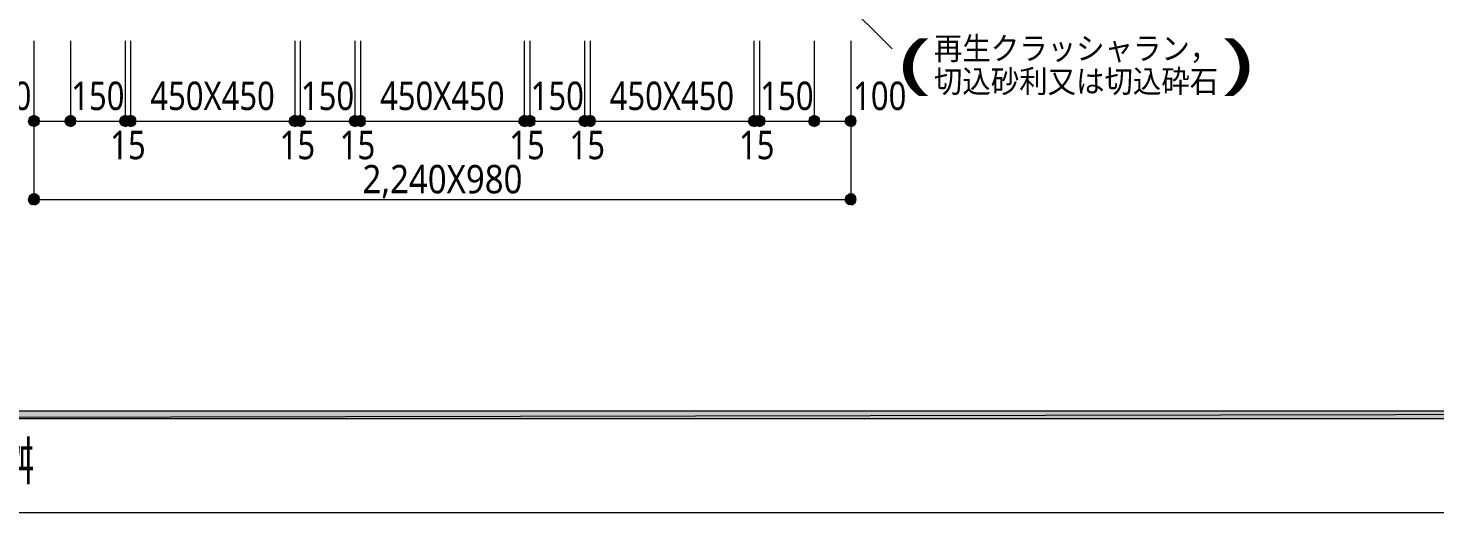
# Model space of a CAD drawing. Header units: millimetres. Extents: x 0 to 420, y 0 to 297.
# Drawn here: x 77.2 to 205.8, y 157 to 201.3 of the extents above; entities that cross this region are included whole.
import ezdxf
from ezdxf.enums import TextEntityAlignment as Align

# ---------------------------------------------------------------- set-up
doc = ezdxf.new("R2010")
doc.units = ezdxf.units.MM
doc.styles.add('kst32b', font='NotoSansJP-Variable.ttf')

msp = doc.modelspace()

# ---------------------------------------------------------------- hatches: boundary and pattern name
h = msp.add_hatch(color=7)
h.paths.add_polyline_path([(77.24, 193.04), (77.22, 192.83), (77.7, 192.83), (77.24, 193.04)])
h.paths.add_polyline_path([(77.22, 192.83), (77.7, 192.83), (77.24, 192.64), (77.22, 192.83)])
h.paths.add_polyline_path([(77.7, 192.83), (77.24, 192.64), (77.34, 192.49), (77.7, 192.83)])
h = msp.add_hatch(color=7)
h.paths.add_polyline_path([(77.7, 193.34), (77.51, 193.29), (77.7, 192.83), (77.7, 193.34)])
h.paths.add_polyline_path([(77.51, 193.29), (77.7, 192.83), (77.34, 193.19), (77.51, 193.29)])
h.paths.add_polyline_path([(77.7, 192.83), (77.34, 193.19), (77.24, 193.04), (77.7, 192.83)])
for points in [[(77.89, 193.29), (77.7, 193.34), (77.7, 192.83), (77.89, 193.29)], [(81.24, 193.29), (81.05, 193.34), (81.05, 192.83), (81.24, 193.29)], [(86.23, 193.29), (86.04, 193.34), (86.04, 192.83), (86.23, 193.29)], [(86.74, 193.29), (86.53, 193.34), (86.53, 192.83), (86.74, 193.29)], [(101.73, 193.29), (101.54, 193.34), (101.54, 192.83), (101.73, 193.29)], [(102.24, 193.29), (102.04, 193.34), (102.04, 192.83), (102.24, 193.29)], [(107.23, 193.29), (107.04, 193.34), (107.04, 192.83), (107.23, 193.29)], [(107.74, 193.29), (107.55, 193.34), (107.55, 192.83), (107.74, 193.29)], [(122.72, 193.29), (122.53, 193.34), (122.53, 192.83), (122.72, 193.29)], [(123.23, 193.29), (123.04, 193.34), (123.04, 192.83), (123.23, 193.29)], [(128.23, 193.29), (128.04, 193.34), (128.04, 192.83), (128.23, 193.29)], [(128.74, 193.29), (128.55, 193.34), (128.55, 192.83), (128.74, 193.29)], [(143.72, 193.29), (143.53, 193.34), (143.53, 192.83), (143.72, 193.29)], [(144.23, 193.29), (144.04, 193.34), (144.04, 192.83), (144.23, 193.29)], [(149.22, 193.29), (149.03, 193.34), (149.03, 192.83), (149.22, 193.29)], [(152.57, 193.29), (152.38, 193.34), (152.38, 192.83), (152.57, 193.29)], [(77.89, 186.14), (77.7, 186.18), (77.7, 185.67), (77.89, 186.14)], [(152.57, 186.14), (152.38, 186.18), (152.38, 185.67), (152.57, 186.14)]]:
    msp.add_hatch(color=7).paths.add_polyline_path(points)
h = msp.add_hatch(color=7)
h.paths.add_polyline_path([(78.21, 192.83), (78.17, 193.04), (77.7, 192.83), (78.21, 192.83)])
h.paths.add_polyline_path([(78.17, 193.04), (77.7, 192.83), (78.06, 193.19), (78.17, 193.04)])
h.paths.add_polyline_path([(77.7, 192.83), (78.06, 193.19), (77.89, 193.29), (77.7, 192.83)])
h = msp.add_hatch(color=7)
h.paths.add_polyline_path([(80.58, 193.04), (80.54, 192.83), (81.05, 192.83), (80.58, 193.04)])
h.paths.add_polyline_path([(80.54, 192.83), (81.05, 192.83), (80.58, 192.64), (80.54, 192.83)])
h.paths.add_polyline_path([(81.05, 192.83), (80.58, 192.64), (80.69, 192.49), (81.05, 192.83)])
h = msp.add_hatch(color=7)
h.paths.add_polyline_path([(81.05, 193.34), (80.86, 193.29), (81.05, 192.83), (81.05, 193.34)])
h.paths.add_polyline_path([(80.86, 193.29), (81.05, 192.83), (80.69, 193.19), (80.86, 193.29)])
h.paths.add_polyline_path([(81.05, 192.83), (80.69, 193.19), (80.58, 193.04), (81.05, 192.83)])
h = msp.add_hatch(color=7)
h.paths.add_polyline_path([(81.53, 192.83), (81.49, 193.04), (81.05, 192.83), (81.53, 192.83)])
h.paths.add_polyline_path([(81.49, 193.04), (81.05, 192.83), (81.39, 193.19), (81.49, 193.04)])
h.paths.add_polyline_path([(81.05, 192.83), (81.39, 193.19), (81.24, 193.29), (81.05, 192.83)])
h = msp.add_hatch(color=7)
h.paths.add_polyline_path([(85.58, 193.04), (85.53, 192.83), (86.04, 192.83), (85.58, 193.04)])
h.paths.add_polyline_path([(85.53, 192.83), (86.04, 192.83), (85.58, 192.64), (85.53, 192.83)])
h.paths.add_polyline_path([(86.04, 192.83), (85.58, 192.64), (85.68, 192.49), (86.04, 192.83)])
h = msp.add_hatch(color=7)
h.paths.add_polyline_path([(86.04, 193.34), (85.85, 193.29), (86.04, 192.83), (86.04, 193.34)])
h.paths.add_polyline_path([(85.85, 193.29), (86.04, 192.83), (85.68, 193.19), (85.85, 193.29)])
h.paths.add_polyline_path([(86.04, 192.83), (85.68, 193.19), (85.58, 193.04), (86.04, 192.83)])
h = msp.add_hatch(color=7)
h.paths.add_polyline_path([(86.53, 192.83), (86.51, 193.04), (86.04, 192.83), (86.53, 192.83)])
h.paths.add_polyline_path([(86.51, 193.04), (86.04, 192.83), (86.4, 193.19), (86.51, 193.04)])
h.paths.add_polyline_path([(86.04, 192.83), (86.4, 193.19), (86.23, 193.29), (86.04, 192.83)])
h = msp.add_hatch(color=7)
h.paths.add_polyline_path([(86.08, 193.04), (86.04, 192.83), (86.53, 192.83), (86.08, 193.04)])
h.paths.add_polyline_path([(86.04, 192.83), (86.53, 192.83), (86.08, 192.64), (86.04, 192.83)])
h.paths.add_polyline_path([(86.53, 192.83), (86.08, 192.64), (86.19, 192.49), (86.53, 192.83)])
h = msp.add_hatch(color=7)
h.paths.add_polyline_path([(86.53, 193.34), (86.34, 193.29), (86.53, 192.83), (86.53, 193.34)])
h.paths.add_polyline_path([(86.34, 193.29), (86.53, 192.83), (86.19, 193.19), (86.34, 193.29)])
h.paths.add_polyline_path([(86.53, 192.83), (86.19, 193.19), (86.08, 193.04), (86.53, 192.83)])
h = msp.add_hatch(color=7)
h.paths.add_polyline_path([(87.04, 192.83), (87, 193.04), (86.53, 192.83), (87.04, 192.83)])
h.paths.add_polyline_path([(87, 193.04), (86.53, 192.83), (86.89, 193.19), (87, 193.04)])
h.paths.add_polyline_path([(86.53, 192.83), (86.89, 193.19), (86.74, 193.29), (86.53, 192.83)])
h = msp.add_hatch(color=7)
h.paths.add_polyline_path([(101.07, 193.04), (101.03, 192.83), (101.54, 192.83), (101.07, 193.04)])
h.paths.add_polyline_path([(101.03, 192.83), (101.54, 192.83), (101.07, 192.64), (101.03, 192.83)])
h.paths.add_polyline_path([(101.54, 192.83), (101.07, 192.64), (101.18, 192.49), (101.54, 192.83)])
h = msp.add_hatch(color=7)
h.paths.add_polyline_path([(101.54, 193.34), (101.35, 193.29), (101.54, 192.83), (101.54, 193.34)])
h.paths.add_polyline_path([(101.35, 193.29), (101.54, 192.83), (101.18, 193.19), (101.35, 193.29)])
h.paths.add_polyline_path([(101.54, 192.83), (101.18, 193.19), (101.07, 193.04), (101.54, 192.83)])
h = msp.add_hatch(color=7)
h.paths.add_polyline_path([(102.04, 192.83), (102, 193.04), (101.54, 192.83), (102.04, 192.83)])
h.paths.add_polyline_path([(102, 193.04), (101.54, 192.83), (101.9, 193.19), (102, 193.04)])
h.paths.add_polyline_path([(101.54, 192.83), (101.9, 193.19), (101.73, 193.29), (101.54, 192.83)])
h = msp.add_hatch(color=7)
h.paths.add_polyline_path([(101.58, 193.04), (101.54, 192.83), (102.04, 192.83), (101.58, 193.04)])
h.paths.add_polyline_path([(101.54, 192.83), (102.04, 192.83), (101.58, 192.64), (101.54, 192.83)])
h.paths.add_polyline_path([(102.04, 192.83), (101.58, 192.64), (101.68, 192.49), (102.04, 192.83)])
h = msp.add_hatch(color=7)
h.paths.add_polyline_path([(102.04, 193.34), (101.85, 193.29), (102.04, 192.83), (102.04, 193.34)])
h.paths.add_polyline_path([(101.85, 193.29), (102.04, 192.83), (101.68, 193.19), (101.85, 193.29)])
h.paths.add_polyline_path([(102.04, 192.83), (101.68, 193.19), (101.58, 193.04), (102.04, 192.83)])
h = msp.add_hatch(color=7)
h.paths.add_polyline_path([(102.53, 192.83), (102.51, 193.04), (102.04, 192.83), (102.53, 192.83)])
h.paths.add_polyline_path([(102.51, 193.04), (102.04, 192.83), (102.38, 193.19), (102.51, 193.04)])
h.paths.add_polyline_path([(102.04, 192.83), (102.38, 193.19), (102.24, 193.29), (102.04, 192.83)])
h = msp.add_hatch(color=7)
h.paths.add_polyline_path([(106.57, 193.04), (106.53, 192.83), (107.04, 192.83), (106.57, 193.04)])
h.paths.add_polyline_path([(106.53, 192.83), (107.04, 192.83), (106.57, 192.64), (106.53, 192.83)])
h.paths.add_polyline_path([(107.04, 192.83), (106.57, 192.64), (106.68, 192.49), (107.04, 192.83)])
h = msp.add_hatch(color=7)
h.paths.add_polyline_path([(107.04, 193.34), (106.85, 193.29), (107.04, 192.83), (107.04, 193.34)])
h.paths.add_polyline_path([(106.85, 193.29), (107.04, 192.83), (106.68, 193.19), (106.85, 193.29)])
h.paths.add_polyline_path([(107.04, 192.83), (106.68, 193.19), (106.57, 193.04), (107.04, 192.83)])
h = msp.add_hatch(color=7)
h.paths.add_polyline_path([(107.55, 192.83), (107.51, 193.04), (107.04, 192.83), (107.55, 192.83)])
h.paths.add_polyline_path([(107.51, 193.04), (107.04, 192.83), (107.4, 193.19), (107.51, 193.04)])
h.paths.add_polyline_path([(107.04, 192.83), (107.4, 193.19), (107.23, 193.29), (107.04, 192.83)])
h = msp.add_hatch(color=7)
h.paths.add_polyline_path([(107.08, 193.04), (107.04, 192.83), (107.55, 192.83), (107.08, 193.04)])
h.paths.add_polyline_path([(107.04, 192.83), (107.55, 192.83), (107.08, 192.64), (107.04, 192.83)])
h.paths.add_polyline_path([(107.55, 192.83), (107.08, 192.64), (107.19, 192.49), (107.55, 192.83)])
h = msp.add_hatch(color=7)
h.paths.add_polyline_path([(107.55, 193.34), (107.36, 193.29), (107.55, 192.83), (107.55, 193.34)])
h.paths.add_polyline_path([(107.36, 193.29), (107.55, 192.83), (107.19, 193.19), (107.36, 193.29)])
h.paths.add_polyline_path([(107.55, 192.83), (107.19, 193.19), (107.08, 193.04), (107.55, 192.83)])
h = msp.add_hatch(color=7)
h.paths.add_polyline_path([(108.03, 192.83), (107.99, 193.04), (107.55, 192.83), (108.03, 192.83)])
h.paths.add_polyline_path([(107.99, 193.04), (107.55, 192.83), (107.89, 193.19), (107.99, 193.04)])
h.paths.add_polyline_path([(107.55, 192.83), (107.89, 193.19), (107.74, 193.29), (107.55, 192.83)])
h = msp.add_hatch(color=7)
h.paths.add_polyline_path([(122.07, 193.04), (122.05, 192.83), (122.53, 192.83), (122.07, 193.04)])
h.paths.add_polyline_path([(122.05, 192.83), (122.53, 192.83), (122.07, 192.64), (122.05, 192.83)])
h.paths.add_polyline_path([(122.53, 192.83), (122.07, 192.64), (122.2, 192.49), (122.53, 192.83)])
h = msp.add_hatch(color=7)
h.paths.add_polyline_path([(122.53, 193.34), (122.34, 193.29), (122.53, 192.83), (122.53, 193.34)])
h.paths.add_polyline_path([(122.34, 193.29), (122.53, 192.83), (122.2, 193.19), (122.34, 193.29)])
h.paths.add_polyline_path([(122.53, 192.83), (122.2, 193.19), (122.07, 193.04), (122.53, 192.83)])
h = msp.add_hatch(color=7)
h.paths.add_polyline_path([(123.04, 192.83), (123, 193.04), (122.53, 192.83), (123.04, 192.83)])
h.paths.add_polyline_path([(123, 193.04), (122.53, 192.83), (122.89, 193.19), (123, 193.04)])
h.paths.add_polyline_path([(122.53, 192.83), (122.89, 193.19), (122.72, 193.29), (122.53, 192.83)])
h = msp.add_hatch(color=7)
h.paths.add_polyline_path([(122.58, 193.04), (122.53, 192.83), (123.04, 192.83), (122.58, 193.04)])
h.paths.add_polyline_path([(122.53, 192.83), (123.04, 192.83), (122.58, 192.64), (122.53, 192.83)])
h.paths.add_polyline_path([(123.04, 192.83), (122.58, 192.64), (122.68, 192.49), (123.04, 192.83)])
h = msp.add_hatch(color=7)
h.paths.add_polyline_path([(123.04, 193.34), (122.85, 193.29), (123.04, 192.83), (123.04, 193.34)])
h.paths.add_polyline_path([(122.85, 193.29), (123.04, 192.83), (122.68, 193.19), (122.85, 193.29)])
h.paths.add_polyline_path([(123.04, 192.83), (122.68, 193.19), (122.58, 193.04), (123.04, 192.83)])
h = msp.add_hatch(color=7)
h.paths.add_polyline_path([(123.53, 192.83), (123.51, 193.04), (123.04, 192.83), (123.53, 192.83)])
h.paths.add_polyline_path([(123.51, 193.04), (123.04, 192.83), (123.4, 193.19), (123.51, 193.04)])
h.paths.add_polyline_path([(123.04, 192.83), (123.4, 193.19), (123.23, 193.29), (123.04, 192.83)])
h = msp.add_hatch(color=7)
h.paths.add_polyline_path([(127.57, 193.04), (127.53, 192.83), (128.04, 192.83), (127.57, 193.04)])
h.paths.add_polyline_path([(127.53, 192.83), (128.04, 192.83), (127.57, 192.64), (127.53, 192.83)])
h.paths.add_polyline_path([(128.04, 192.83), (127.57, 192.64), (127.68, 192.49), (128.04, 192.83)])
h = msp.add_hatch(color=7)
h.paths.add_polyline_path([(128.04, 193.34), (127.85, 193.29), (128.04, 192.83), (128.04, 193.34)])
h.paths.add_polyline_path([(127.85, 193.29), (128.04, 192.83), (127.68, 193.19), (127.85, 193.29)])
h.paths.add_polyline_path([(128.04, 192.83), (127.68, 193.19), (127.57, 193.04), (128.04, 192.83)])
h = msp.add_hatch(color=7)
h.paths.add_polyline_path([(128.55, 192.83), (128.5, 193.04), (128.04, 192.83), (128.55, 192.83)])
h.paths.add_polyline_path([(128.5, 193.04), (128.04, 192.83), (128.4, 193.19), (128.5, 193.04)])
h.paths.add_polyline_path([(128.04, 192.83), (128.4, 193.19), (128.23, 193.29), (128.04, 192.83)])
h = msp.add_hatch(color=7)
h.paths.add_polyline_path([(128.08, 193.04), (128.04, 192.83), (128.55, 192.83), (128.08, 193.04)])
h.paths.add_polyline_path([(128.04, 192.83), (128.55, 192.83), (128.08, 192.64), (128.04, 192.83)])
h.paths.add_polyline_path([(128.55, 192.83), (128.08, 192.64), (128.19, 192.49), (128.55, 192.83)])
h = msp.add_hatch(color=7)
h.paths.add_polyline_path([(128.55, 193.34), (128.35, 193.29), (128.55, 192.83), (128.55, 193.34)])
h.paths.add_polyline_path([(128.35, 193.29), (128.55, 192.83), (128.19, 193.19), (128.35, 193.29)])
h.paths.add_polyline_path([(128.55, 192.83), (128.19, 193.19), (128.08, 193.04), (128.55, 192.83)])
h = msp.add_hatch(color=7)
h.paths.add_polyline_path([(129.03, 192.83), (128.99, 193.04), (128.55, 192.83), (129.03, 192.83)])
h.paths.add_polyline_path([(128.99, 193.04), (128.55, 192.83), (128.88, 193.19), (128.99, 193.04)])
h.paths.add_polyline_path([(128.55, 192.83), (128.88, 193.19), (128.74, 193.29), (128.55, 192.83)])
h = msp.add_hatch(color=7)
h.paths.add_polyline_path([(143.07, 193.04), (143.04, 192.83), (143.53, 192.83), (143.07, 193.04)])
h.paths.add_polyline_path([(143.04, 192.83), (143.53, 192.83), (143.07, 192.64), (143.04, 192.83)])
h.paths.add_polyline_path([(143.53, 192.83), (143.07, 192.64), (143.19, 192.49), (143.53, 192.83)])
h = msp.add_hatch(color=7)
h.paths.add_polyline_path([(143.53, 193.34), (143.34, 193.29), (143.53, 192.83), (143.53, 193.34)])
h.paths.add_polyline_path([(143.34, 193.29), (143.53, 192.83), (143.19, 193.19), (143.34, 193.29)])
h.paths.add_polyline_path([(143.53, 192.83), (143.19, 193.19), (143.07, 193.04), (143.53, 192.83)])
h = msp.add_hatch(color=7)
h.paths.add_polyline_path([(144.04, 192.83), (144, 193.04), (143.53, 192.83), (144.04, 192.83)])
h.paths.add_polyline_path([(144, 193.04), (143.53, 192.83), (143.89, 193.19), (144, 193.04)])
h.paths.add_polyline_path([(143.53, 192.83), (143.89, 193.19), (143.72, 193.29), (143.53, 192.83)])
h = msp.add_hatch(color=7)
h.paths.add_polyline_path([(143.57, 193.04), (143.53, 192.83), (144.04, 192.83), (143.57, 193.04)])
h.paths.add_polyline_path([(143.53, 192.83), (144.04, 192.83), (143.57, 192.64), (143.53, 192.83)])
h.paths.add_polyline_path([(144.04, 192.83), (143.57, 192.64), (143.68, 192.49), (144.04, 192.83)])
h = msp.add_hatch(color=7)
h.paths.add_polyline_path([(144.04, 193.34), (143.85, 193.29), (144.04, 192.83), (144.04, 193.34)])
h.paths.add_polyline_path([(143.85, 193.29), (144.04, 192.83), (143.68, 193.19), (143.85, 193.29)])
h.paths.add_polyline_path([(144.04, 192.83), (143.68, 193.19), (143.57, 193.04), (144.04, 192.83)])
h = msp.add_hatch(color=7)
h.paths.add_polyline_path([(144.55, 192.83), (144.5, 193.04), (144.04, 192.83), (144.55, 192.83)])
h.paths.add_polyline_path([(144.5, 193.04), (144.04, 192.83), (144.4, 193.19), (144.5, 193.04)])
h.paths.add_polyline_path([(144.04, 192.83), (144.4, 193.19), (144.23, 193.29), (144.04, 192.83)])
h = msp.add_hatch(color=7)
h.paths.add_polyline_path([(148.57, 193.04), (148.55, 192.83), (149.03, 192.83), (148.57, 193.04)])
h.paths.add_polyline_path([(148.55, 192.83), (149.03, 192.83), (148.57, 192.64), (148.55, 192.83)])
h.paths.add_polyline_path([(149.03, 192.83), (148.57, 192.64), (148.67, 192.49), (149.03, 192.83)])
h = msp.add_hatch(color=7)
h.paths.add_polyline_path([(149.03, 193.34), (148.84, 193.29), (149.03, 192.83), (149.03, 193.34)])
h.paths.add_polyline_path([(148.84, 193.29), (149.03, 192.83), (148.67, 193.19), (148.84, 193.29)])
h.paths.add_polyline_path([(149.03, 192.83), (148.67, 193.19), (148.57, 193.04), (149.03, 192.83)])
h = msp.add_hatch(color=7)
h.paths.add_polyline_path([(149.54, 192.83), (149.5, 193.04), (149.03, 192.83), (149.54, 192.83)])
h.paths.add_polyline_path([(149.5, 193.04), (149.03, 192.83), (149.39, 193.19), (149.5, 193.04)])
h.paths.add_polyline_path([(149.03, 192.83), (149.39, 193.19), (149.22, 193.29), (149.03, 192.83)])
h = msp.add_hatch(color=7)
h.paths.add_polyline_path([(151.91, 193.04), (151.87, 192.83), (152.38, 192.83), (151.91, 193.04)])
h.paths.add_polyline_path([(151.87, 192.83), (152.38, 192.83), (151.91, 192.64), (151.87, 192.83)])
h.paths.add_polyline_path([(152.38, 192.83), (151.91, 192.64), (152.02, 192.49), (152.38, 192.83)])
h = msp.add_hatch(color=7)
h.paths.add_polyline_path([(152.38, 193.34), (152.19, 193.29), (152.38, 192.83), (152.38, 193.34)])
h.paths.add_polyline_path([(152.19, 193.29), (152.38, 192.83), (152.02, 193.19), (152.19, 193.29)])
h.paths.add_polyline_path([(152.38, 192.83), (152.02, 193.19), (151.91, 193.04), (152.38, 192.83)])
h = msp.add_hatch(color=7)
h.paths.add_polyline_path([(152.87, 192.83), (152.82, 193.04), (152.38, 192.83), (152.87, 192.83)])
h.paths.add_polyline_path([(152.82, 193.04), (152.38, 192.83), (152.72, 193.19), (152.82, 193.04)])
h.paths.add_polyline_path([(152.38, 192.83), (152.72, 193.19), (152.57, 193.29), (152.38, 192.83)])
h = msp.add_hatch(color=7)
h.paths.add_polyline_path([(77.34, 192.49), (77.51, 192.38), (77.7, 192.83), (77.34, 192.49)])
h.paths.add_polyline_path([(77.51, 192.38), (77.7, 192.83), (77.7, 192.34), (77.51, 192.38)])
h.paths.add_polyline_path([(77.7, 192.83), (77.7, 192.34), (77.89, 192.38), (77.7, 192.83)])
h = msp.add_hatch(color=7)
h.paths.add_polyline_path([(77.89, 192.38), (78.06, 192.49), (77.7, 192.83), (77.89, 192.38)])
h.paths.add_polyline_path([(78.06, 192.49), (77.7, 192.83), (78.17, 192.64), (78.06, 192.49)])
h.paths.add_polyline_path([(77.7, 192.83), (78.17, 192.64), (78.21, 192.83), (77.7, 192.83)])
h = msp.add_hatch(color=7)
h.paths.add_polyline_path([(80.69, 192.49), (80.86, 192.38), (81.05, 192.83), (80.69, 192.49)])
h.paths.add_polyline_path([(80.86, 192.38), (81.05, 192.83), (81.05, 192.34), (80.86, 192.38)])
h.paths.add_polyline_path([(81.05, 192.83), (81.05, 192.34), (81.24, 192.38), (81.05, 192.83)])
h = msp.add_hatch(color=7)
h.paths.add_polyline_path([(81.24, 192.38), (81.39, 192.49), (81.05, 192.83), (81.24, 192.38)])
h.paths.add_polyline_path([(81.39, 192.49), (81.05, 192.83), (81.49, 192.64), (81.39, 192.49)])
h.paths.add_polyline_path([(81.05, 192.83), (81.49, 192.64), (81.53, 192.83), (81.05, 192.83)])
h = msp.add_hatch(color=7)
h.paths.add_polyline_path([(85.68, 192.49), (85.85, 192.38), (86.04, 192.83), (85.68, 192.49)])
h.paths.add_polyline_path([(85.85, 192.38), (86.04, 192.83), (86.04, 192.34), (85.85, 192.38)])
h.paths.add_polyline_path([(86.04, 192.83), (86.04, 192.34), (86.23, 192.38), (86.04, 192.83)])
h = msp.add_hatch(color=7)
h.paths.add_polyline_path([(86.23, 192.38), (86.4, 192.49), (86.04, 192.83), (86.23, 192.38)])
h.paths.add_polyline_path([(86.4, 192.49), (86.04, 192.83), (86.51, 192.64), (86.4, 192.49)])
h.paths.add_polyline_path([(86.04, 192.83), (86.51, 192.64), (86.53, 192.83), (86.04, 192.83)])
h = msp.add_hatch(color=7)
h.paths.add_polyline_path([(86.19, 192.49), (86.34, 192.38), (86.53, 192.83), (86.19, 192.49)])
h.paths.add_polyline_path([(86.34, 192.38), (86.53, 192.83), (86.53, 192.34), (86.34, 192.38)])
h.paths.add_polyline_path([(86.53, 192.83), (86.53, 192.34), (86.74, 192.38), (86.53, 192.83)])
h = msp.add_hatch(color=7)
h.paths.add_polyline_path([(86.74, 192.38), (86.89, 192.49), (86.53, 192.83), (86.74, 192.38)])
h.paths.add_polyline_path([(86.89, 192.49), (86.53, 192.83), (87, 192.64), (86.89, 192.49)])
h.paths.add_polyline_path([(86.53, 192.83), (87, 192.64), (87.04, 192.83), (86.53, 192.83)])
h = msp.add_hatch(color=7)
h.paths.add_polyline_path([(101.18, 192.49), (101.35, 192.38), (101.54, 192.83), (101.18, 192.49)])
h.paths.add_polyline_path([(101.35, 192.38), (101.54, 192.83), (101.54, 192.34), (101.35, 192.38)])
h.paths.add_polyline_path([(101.54, 192.83), (101.54, 192.34), (101.73, 192.38), (101.54, 192.83)])
h = msp.add_hatch(color=7)
h.paths.add_polyline_path([(101.73, 192.38), (101.9, 192.49), (101.54, 192.83), (101.73, 192.38)])
h.paths.add_polyline_path([(101.9, 192.49), (101.54, 192.83), (102, 192.64), (101.9, 192.49)])
h.paths.add_polyline_path([(101.54, 192.83), (102, 192.64), (102.04, 192.83), (101.54, 192.83)])
h = msp.add_hatch(color=7)
h.paths.add_polyline_path([(101.68, 192.49), (101.85, 192.38), (102.04, 192.83), (101.68, 192.49)])
h.paths.add_polyline_path([(101.85, 192.38), (102.04, 192.83), (102.04, 192.34), (101.85, 192.38)])
h.paths.add_polyline_path([(102.04, 192.83), (102.04, 192.34), (102.24, 192.38), (102.04, 192.83)])
h = msp.add_hatch(color=7)
h.paths.add_polyline_path([(102.24, 192.38), (102.38, 192.49), (102.04, 192.83), (102.24, 192.38)])
h.paths.add_polyline_path([(102.38, 192.49), (102.04, 192.83), (102.51, 192.64), (102.38, 192.49)])
h.paths.add_polyline_path([(102.04, 192.83), (102.51, 192.64), (102.53, 192.83), (102.04, 192.83)])
h = msp.add_hatch(color=7)
h.paths.add_polyline_path([(106.68, 192.49), (106.85, 192.38), (107.04, 192.83), (106.68, 192.49)])
h.paths.add_polyline_path([(106.85, 192.38), (107.04, 192.83), (107.04, 192.34), (106.85, 192.38)])
h.paths.add_polyline_path([(107.04, 192.83), (107.04, 192.34), (107.23, 192.38), (107.04, 192.83)])
h = msp.add_hatch(color=7)
h.paths.add_polyline_path([(107.23, 192.38), (107.4, 192.49), (107.04, 192.83), (107.23, 192.38)])
h.paths.add_polyline_path([(107.4, 192.49), (107.04, 192.83), (107.51, 192.64), (107.4, 192.49)])
h.paths.add_polyline_path([(107.04, 192.83), (107.51, 192.64), (107.55, 192.83), (107.04, 192.83)])
h = msp.add_hatch(color=7)
h.paths.add_polyline_path([(107.19, 192.49), (107.36, 192.38), (107.55, 192.83), (107.19, 192.49)])
h.paths.add_polyline_path([(107.36, 192.38), (107.55, 192.83), (107.55, 192.34), (107.36, 192.38)])
h.paths.add_polyline_path([(107.55, 192.83), (107.55, 192.34), (107.74, 192.38), (107.55, 192.83)])
h = msp.add_hatch(color=7)
h.paths.add_polyline_path([(107.74, 192.38), (107.89, 192.49), (107.55, 192.83), (107.74, 192.38)])
h.paths.add_polyline_path([(107.89, 192.49), (107.55, 192.83), (107.99, 192.64), (107.89, 192.49)])
h.paths.add_polyline_path([(107.55, 192.83), (107.99, 192.64), (108.03, 192.83), (107.55, 192.83)])
h = msp.add_hatch(color=7)
h.paths.add_polyline_path([(122.2, 192.49), (122.34, 192.38), (122.53, 192.83), (122.2, 192.49)])
h.paths.add_polyline_path([(122.34, 192.38), (122.53, 192.83), (122.53, 192.34), (122.34, 192.38)])
h.paths.add_polyline_path([(122.53, 192.83), (122.53, 192.34), (122.72, 192.38), (122.53, 192.83)])
h = msp.add_hatch(color=7)
h.paths.add_polyline_path([(122.72, 192.38), (122.89, 192.49), (122.53, 192.83), (122.72, 192.38)])
h.paths.add_polyline_path([(122.89, 192.49), (122.53, 192.83), (123, 192.64), (122.89, 192.49)])
h.paths.add_polyline_path([(122.53, 192.83), (123, 192.64), (123.04, 192.83), (122.53, 192.83)])
h = msp.add_hatch(color=7)
h.paths.add_polyline_path([(122.68, 192.49), (122.85, 192.38), (123.04, 192.83), (122.68, 192.49)])
h.paths.add_polyline_path([(122.85, 192.38), (123.04, 192.83), (123.04, 192.34), (122.85, 192.38)])
h.paths.add_polyline_path([(123.04, 192.83), (123.04, 192.34), (123.23, 192.38), (123.04, 192.83)])
h = msp.add_hatch(color=7)
h.paths.add_polyline_path([(123.23, 192.38), (123.4, 192.49), (123.04, 192.83), (123.23, 192.38)])
h.paths.add_polyline_path([(123.4, 192.49), (123.04, 192.83), (123.51, 192.64), (123.4, 192.49)])
h.paths.add_polyline_path([(123.04, 192.83), (123.51, 192.64), (123.53, 192.83), (123.04, 192.83)])
h = msp.add_hatch(color=7)
h.paths.add_polyline_path([(127.68, 192.49), (127.85, 192.38), (128.04, 192.83), (127.68, 192.49)])
h.paths.add_polyline_path([(127.85, 192.38), (128.04, 192.83), (128.04, 192.34), (127.85, 192.38)])
h.paths.add_polyline_path([(128.04, 192.83), (128.04, 192.34), (128.23, 192.38), (128.04, 192.83)])
h = msp.add_hatch(color=7)
h.paths.add_polyline_path([(128.23, 192.38), (128.4, 192.49), (128.04, 192.83), (128.23, 192.38)])
h.paths.add_polyline_path([(128.4, 192.49), (128.04, 192.83), (128.5, 192.64), (128.4, 192.49)])
h.paths.add_polyline_path([(128.04, 192.83), (128.5, 192.64), (128.55, 192.83), (128.04, 192.83)])
h = msp.add_hatch(color=7)
h.paths.add_polyline_path([(128.19, 192.49), (128.35, 192.38), (128.55, 192.83), (128.19, 192.49)])
h.paths.add_polyline_path([(128.35, 192.38), (128.55, 192.83), (128.55, 192.34), (128.35, 192.38)])
h.paths.add_polyline_path([(128.55, 192.83), (128.55, 192.34), (128.74, 192.38), (128.55, 192.83)])
h = msp.add_hatch(color=7)
h.paths.add_polyline_path([(128.74, 192.38), (128.88, 192.49), (128.55, 192.83), (128.74, 192.38)])
h.paths.add_polyline_path([(128.88, 192.49), (128.55, 192.83), (128.99, 192.64), (128.88, 192.49)])
h.paths.add_polyline_path([(128.55, 192.83), (128.99, 192.64), (129.03, 192.83), (128.55, 192.83)])
h = msp.add_hatch(color=7)
h.paths.add_polyline_path([(143.19, 192.49), (143.34, 192.38), (143.53, 192.83), (143.19, 192.49)])
h.paths.add_polyline_path([(143.34, 192.38), (143.53, 192.83), (143.53, 192.34), (143.34, 192.38)])
h.paths.add_polyline_path([(143.53, 192.83), (143.53, 192.34), (143.72, 192.38), (143.53, 192.83)])
h = msp.add_hatch(color=7)
h.paths.add_polyline_path([(143.72, 192.38), (143.89, 192.49), (143.53, 192.83), (143.72, 192.38)])
h.paths.add_polyline_path([(143.89, 192.49), (143.53, 192.83), (144, 192.64), (143.89, 192.49)])
h.paths.add_polyline_path([(143.53, 192.83), (144, 192.64), (144.04, 192.83), (143.53, 192.83)])
h = msp.add_hatch(color=7)
h.paths.add_polyline_path([(143.68, 192.49), (143.85, 192.38), (144.04, 192.83), (143.68, 192.49)])
h.paths.add_polyline_path([(143.85, 192.38), (144.04, 192.83), (144.04, 192.34), (143.85, 192.38)])
h.paths.add_polyline_path([(144.04, 192.83), (144.04, 192.34), (144.23, 192.38), (144.04, 192.83)])
h = msp.add_hatch(color=7)
h.paths.add_polyline_path([(144.23, 192.38), (144.4, 192.49), (144.04, 192.83), (144.23, 192.38)])
h.paths.add_polyline_path([(144.4, 192.49), (144.04, 192.83), (144.5, 192.64), (144.4, 192.49)])
h.paths.add_polyline_path([(144.04, 192.83), (144.5, 192.64), (144.55, 192.83), (144.04, 192.83)])
h = msp.add_hatch(color=7)
h.paths.add_polyline_path([(148.67, 192.49), (148.84, 192.38), (149.03, 192.83), (148.67, 192.49)])
h.paths.add_polyline_path([(148.84, 192.38), (149.03, 192.83), (149.03, 192.34), (148.84, 192.38)])
h.paths.add_polyline_path([(149.03, 192.83), (149.03, 192.34), (149.22, 192.38), (149.03, 192.83)])
h = msp.add_hatch(color=7)
h.paths.add_polyline_path([(149.22, 192.38), (149.39, 192.49), (149.03, 192.83), (149.22, 192.38)])
h.paths.add_polyline_path([(149.39, 192.49), (149.03, 192.83), (149.5, 192.64), (149.39, 192.49)])
h.paths.add_polyline_path([(149.03, 192.83), (149.5, 192.64), (149.54, 192.83), (149.03, 192.83)])
h = msp.add_hatch(color=7)
h.paths.add_polyline_path([(152.02, 192.49), (152.19, 192.38), (152.38, 192.83), (152.02, 192.49)])
h.paths.add_polyline_path([(152.19, 192.38), (152.38, 192.83), (152.38, 192.34), (152.19, 192.38)])
h.paths.add_polyline_path([(152.38, 192.83), (152.38, 192.34), (152.57, 192.38), (152.38, 192.83)])
h = msp.add_hatch(color=7)
h.paths.add_polyline_path([(152.57, 192.38), (152.72, 192.49), (152.38, 192.83), (152.57, 192.38)])
h.paths.add_polyline_path([(152.72, 192.49), (152.38, 192.83), (152.82, 192.64), (152.72, 192.49)])
h.paths.add_polyline_path([(152.38, 192.83), (152.82, 192.64), (152.87, 192.83), (152.38, 192.83)])
h = msp.add_hatch(color=7)
h.paths.add_polyline_path([(77.24, 185.86), (77.22, 185.67), (77.7, 185.67), (77.24, 185.86)])
h.paths.add_polyline_path([(77.22, 185.67), (77.7, 185.67), (77.24, 185.48), (77.22, 185.67)])
h.paths.add_polyline_path([(77.7, 185.67), (77.24, 185.48), (77.34, 185.31), (77.7, 185.67)])
h = msp.add_hatch(color=7)
h.paths.add_polyline_path([(77.7, 186.18), (77.51, 186.14), (77.7, 185.67), (77.7, 186.18)])
h.paths.add_polyline_path([(77.51, 186.14), (77.7, 185.67), (77.34, 186.03), (77.51, 186.14)])
h.paths.add_polyline_path([(77.7, 185.67), (77.34, 186.03), (77.24, 185.86), (77.7, 185.67)])
h = msp.add_hatch(color=7)
h.paths.add_polyline_path([(77.34, 185.31), (77.51, 185.21), (77.7, 185.67), (77.34, 185.31)])
h.paths.add_polyline_path([(77.51, 185.21), (77.7, 185.67), (77.7, 185.17), (77.51, 185.21)])
h.paths.add_polyline_path([(77.7, 185.67), (77.7, 185.17), (77.89, 185.21), (77.7, 185.67)])
h = msp.add_hatch(color=7)
h.paths.add_polyline_path([(78.21, 185.67), (78.17, 185.86), (77.7, 185.67), (78.21, 185.67)])
h.paths.add_polyline_path([(78.17, 185.86), (77.7, 185.67), (78.06, 186.03), (78.17, 185.86)])
h.paths.add_polyline_path([(77.7, 185.67), (78.06, 186.03), (77.89, 186.14), (77.7, 185.67)])
h = msp.add_hatch(color=7)
h.paths.add_polyline_path([(77.89, 185.21), (78.06, 185.31), (77.7, 185.67), (77.89, 185.21)])
h.paths.add_polyline_path([(78.06, 185.31), (77.7, 185.67), (78.17, 185.48), (78.06, 185.31)])
h.paths.add_polyline_path([(77.7, 185.67), (78.17, 185.48), (78.21, 185.67), (77.7, 185.67)])
h = msp.add_hatch(color=7)
h.paths.add_polyline_path([(151.91, 185.86), (151.87, 185.67), (152.38, 185.67), (151.91, 185.86)])
h.paths.add_polyline_path([(151.87, 185.67), (152.38, 185.67), (151.91, 185.48), (151.87, 185.67)])
h.paths.add_polyline_path([(152.38, 185.67), (151.91, 185.48), (152.02, 185.31), (152.38, 185.67)])
h = msp.add_hatch(color=7)
h.paths.add_polyline_path([(152.38, 186.18), (152.19, 186.14), (152.38, 185.67), (152.38, 186.18)])
h.paths.add_polyline_path([(152.19, 186.14), (152.38, 185.67), (152.02, 186.03), (152.19, 186.14)])
h.paths.add_polyline_path([(152.38, 185.67), (152.02, 186.03), (151.91, 185.86), (152.38, 185.67)])
h = msp.add_hatch(color=7)
h.paths.add_polyline_path([(152.02, 185.31), (152.19, 185.21), (152.38, 185.67), (152.02, 185.31)])
h.paths.add_polyline_path([(152.19, 185.21), (152.38, 185.67), (152.38, 185.17), (152.19, 185.21)])
h.paths.add_polyline_path([(152.38, 185.67), (152.38, 185.17), (152.57, 185.21), (152.38, 185.67)])
h = msp.add_hatch(color=7)
h.paths.add_polyline_path([(152.87, 185.67), (152.82, 185.86), (152.38, 185.67), (152.87, 185.67)])
h.paths.add_polyline_path([(152.82, 185.86), (152.38, 185.67), (152.72, 186.03), (152.82, 185.86)])
h.paths.add_polyline_path([(152.38, 185.67), (152.72, 186.03), (152.57, 186.14), (152.38, 185.67)])
h = msp.add_hatch(color=7)
h.paths.add_polyline_path([(152.57, 185.21), (152.72, 185.31), (152.38, 185.67), (152.57, 185.21)])
h.paths.add_polyline_path([(152.72, 185.31), (152.38, 185.67), (152.82, 185.48), (152.72, 185.31)])
h.paths.add_polyline_path([(152.38, 185.67), (152.82, 185.48), (152.87, 185.67), (152.38, 185.67)])
h = msp.add_hatch(color=7)
h.paths.add_polyline_path([(394.17, 165.63), (394.17, 166.33), (26.18, 165.63), (394.17, 165.63)])
h.paths.add_polyline_path([(394.17, 166.33), (26.18, 165.63), (26.18, 166.33), (394.17, 166.33)])

# ---------------------------------------------------------------- linework, layer by layer
at = {"lineweight": 13}
for points in [[(151.45, 204.15), (156.17, 199.43)], [(77.7, 200.17), (77.7, 185.67)], [(81.05, 200.17), (81.05, 192.83)], [(86.04, 200.17), (86.04, 192.83)], [(86.53, 200.17), (86.53, 192.83)], [(101.54, 200.17), (101.54, 192.83)], [(102.04, 200.17), (102.04, 192.83)], [(107.04, 200.17), (107.04, 192.83)], [(107.55, 200.17), (107.55, 192.83)], [(122.53, 200.17), (122.53, 192.83)], [(123.04, 200.17), (123.04, 192.83)], [(128.04, 200.17), (128.04, 192.83)], [(128.55, 200.17), (128.55, 192.83)], [(143.53, 200.17), (143.53, 192.83)], [(144.04, 200.17), (144.04, 192.83)], [(149.03, 200.17), (149.03, 192.83)], [(152.38, 200.17), (152.38, 185.67)], [(77.7, 192.83), (81.05, 192.83), (86.04, 192.83)], [(86.04, 192.83), (86.53, 192.83)], [(86.53, 192.83), (101.54, 192.83)], [(101.54, 192.83), (102.04, 192.83)], [(102.04, 192.83), (107.04, 192.83)], [(107.04, 192.83), (107.55, 192.83)], [(107.55, 192.83), (122.53, 192.83)], [(122.53, 192.83), (123.04, 192.83)], [(123.04, 192.83), (128.04, 192.83)], [(128.04, 192.83), (128.55, 192.83)], [(128.55, 192.83), (143.53, 192.83)], [(143.53, 192.83), (144.04, 192.83)], [(144.04, 192.83), (149.03, 192.83), (152.38, 192.83)], [(77.7, 185.67), (152.38, 185.67)], [(394.17, 156.99), (26.18, 156.99)]]:
    msp.add_lwpolyline(points, dxfattribs=at)
at = {"lineweight": 0}
for points in [[(77.24, 193.04), (77.22, 192.83), (77.7, 192.83)], [(77.7, 192.83), (77.34, 193.19), (77.24, 193.04)], [(77.51, 193.29), (77.7, 192.83), (77.34, 193.19)], [(77.7, 193.34), (77.51, 193.29), (77.7, 192.83)], [(77.89, 193.29), (77.7, 193.34), (77.7, 192.83)], [(77.7, 192.83), (78.06, 193.19), (77.89, 193.29)], [(78.17, 193.04), (77.7, 192.83), (78.06, 193.19)], [(78.21, 192.83), (78.17, 193.04), (77.7, 192.83)], [(80.58, 193.04), (80.54, 192.83), (81.05, 192.83)], [(81.05, 192.83), (80.69, 193.19), (80.58, 193.04)], [(80.86, 193.29), (81.05, 192.83), (80.69, 193.19)], [(81.05, 193.34), (80.86, 193.29), (81.05, 192.83)], [(81.24, 193.29), (81.05, 193.34), (81.05, 192.83)], [(81.05, 192.83), (81.39, 193.19), (81.24, 193.29)], [(81.49, 193.04), (81.05, 192.83), (81.39, 193.19)], [(81.53, 192.83), (81.49, 193.04), (81.05, 192.83)], [(85.58, 193.04), (85.53, 192.83), (86.04, 192.83)], [(86.04, 192.83), (85.68, 193.19), (85.58, 193.04)], [(85.85, 193.29), (86.04, 192.83), (85.68, 193.19)], [(86.04, 193.34), (85.85, 193.29), (86.04, 192.83)], [(86.23, 193.29), (86.04, 193.34), (86.04, 192.83)], [(86.04, 192.83), (86.4, 193.19), (86.23, 193.29)], [(86.51, 193.04), (86.04, 192.83), (86.4, 193.19)], [(86.53, 192.83), (86.51, 193.04), (86.04, 192.83)], [(86.08, 193.04), (86.04, 192.83), (86.53, 192.83)], [(86.53, 192.83), (86.19, 193.19), (86.08, 193.04)], [(86.34, 193.29), (86.53, 192.83), (86.19, 193.19)], [(86.53, 193.34), (86.34, 193.29), (86.53, 192.83)], [(86.74, 193.29), (86.53, 193.34), (86.53, 192.83)], [(86.53, 192.83), (86.89, 193.19), (86.74, 193.29)], [(87, 193.04), (86.53, 192.83), (86.89, 193.19)], [(87.04, 192.83), (87, 193.04), (86.53, 192.83)], [(101.07, 193.04), (101.03, 192.83), (101.54, 192.83)], [(101.54, 192.83), (101.18, 193.19), (101.07, 193.04)], [(101.35, 193.29), (101.54, 192.83), (101.18, 193.19)], [(101.54, 193.34), (101.35, 193.29), (101.54, 192.83)], [(101.73, 193.29), (101.54, 193.34), (101.54, 192.83)], [(101.54, 192.83), (101.9, 193.19), (101.73, 193.29)], [(102, 193.04), (101.54, 192.83), (101.9, 193.19)], [(102.04, 192.83), (102, 193.04), (101.54, 192.83)], [(101.58, 193.04), (101.54, 192.83), (102.04, 192.83)], [(102.04, 192.83), (101.68, 193.19), (101.58, 193.04)], [(101.85, 193.29), (102.04, 192.83), (101.68, 193.19)], [(102.04, 193.34), (101.85, 193.29), (102.04, 192.83)], [(102.24, 193.29), (102.04, 193.34), (102.04, 192.83)], [(102.04, 192.83), (102.38, 193.19), (102.24, 193.29)], [(102.51, 193.04), (102.04, 192.83), (102.38, 193.19)], [(102.53, 192.83), (102.51, 193.04), (102.04, 192.83)], [(106.57, 193.04), (106.53, 192.83), (107.04, 192.83)], [(107.04, 192.83), (106.68, 193.19), (106.57, 193.04)], [(106.85, 193.29), (107.04, 192.83), (106.68, 193.19)], [(107.04, 193.34), (106.85, 193.29), (107.04, 192.83)], [(107.23, 193.29), (107.04, 193.34), (107.04, 192.83)], [(107.04, 192.83), (107.4, 193.19), (107.23, 193.29)], [(107.51, 193.04), (107.04, 192.83), (107.4, 193.19)], [(107.55, 192.83), (107.51, 193.04), (107.04, 192.83)], [(107.08, 193.04), (107.04, 192.83), (107.55, 192.83)], [(107.55, 192.83), (107.19, 193.19), (107.08, 193.04)], [(107.36, 193.29), (107.55, 192.83), (107.19, 193.19)], [(107.55, 193.34), (107.36, 193.29), (107.55, 192.83)], [(107.74, 193.29), (107.55, 193.34), (107.55, 192.83)], [(107.55, 192.83), (107.89, 193.19), (107.74, 193.29)], [(107.99, 193.04), (107.55, 192.83), (107.89, 193.19)], [(108.03, 192.83), (107.99, 193.04), (107.55, 192.83)], [(122.07, 193.04), (122.05, 192.83), (122.53, 192.83)], [(122.53, 192.83), (122.2, 193.19), (122.07, 193.04)], [(122.34, 193.29), (122.53, 192.83), (122.2, 193.19)], [(122.53, 193.34), (122.34, 193.29), (122.53, 192.83)], [(122.72, 193.29), (122.53, 193.34), (122.53, 192.83)], [(122.53, 192.83), (122.89, 193.19), (122.72, 193.29)], [(123, 193.04), (122.53, 192.83), (122.89, 193.19)], [(123.04, 192.83), (123, 193.04), (122.53, 192.83)], [(122.58, 193.04), (122.53, 192.83), (123.04, 192.83)], [(123.04, 192.83), (122.68, 193.19), (122.58, 193.04)], [(122.85, 193.29), (123.04, 192.83), (122.68, 193.19)], [(123.04, 193.34), (122.85, 193.29), (123.04, 192.83)], [(123.23, 193.29), (123.04, 193.34), (123.04, 192.83)], [(123.04, 192.83), (123.4, 193.19), (123.23, 193.29)], [(123.51, 193.04), (123.04, 192.83), (123.4, 193.19)], [(123.53, 192.83), (123.51, 193.04), (123.04, 192.83)], [(127.57, 193.04), (127.53, 192.83), (128.04, 192.83)], [(128.04, 192.83), (127.68, 193.19), (127.57, 193.04)], [(127.85, 193.29), (128.04, 192.83), (127.68, 193.19)], [(128.04, 193.34), (127.85, 193.29), (128.04, 192.83)], [(128.23, 193.29), (128.04, 193.34), (128.04, 192.83)], [(128.04, 192.83), (128.4, 193.19), (128.23, 193.29)], [(128.5, 193.04), (128.04, 192.83), (128.4, 193.19)], [(128.55, 192.83), (128.5, 193.04), (128.04, 192.83)], [(128.08, 193.04), (128.04, 192.83), (128.55, 192.83)], [(128.55, 192.83), (128.19, 193.19), (128.08, 193.04)], [(128.35, 193.29), (128.55, 192.83), (128.19, 193.19)], [(128.55, 193.34), (128.35, 193.29), (128.55, 192.83)], [(128.74, 193.29), (128.55, 193.34), (128.55, 192.83)], [(128.55, 192.83), (128.88, 193.19), (128.74, 193.29)], [(128.99, 193.04), (128.55, 192.83), (128.88, 193.19)], [(129.03, 192.83), (128.99, 193.04), (128.55, 192.83)], [(143.07, 193.04), (143.04, 192.83), (143.53, 192.83)], [(143.53, 192.83), (143.19, 193.19), (143.07, 193.04)], [(143.34, 193.29), (143.53, 192.83), (143.19, 193.19)], [(143.53, 193.34), (143.34, 193.29), (143.53, 192.83)], [(143.72, 193.29), (143.53, 193.34), (143.53, 192.83)], [(143.53, 192.83), (143.89, 193.19), (143.72, 193.29)], [(144, 193.04), (143.53, 192.83), (143.89, 193.19)], [(144.04, 192.83), (144, 193.04), (143.53, 192.83)], [(143.57, 193.04), (143.53, 192.83), (144.04, 192.83)], [(144.04, 192.83), (143.68, 193.19), (143.57, 193.04)], [(143.85, 193.29), (144.04, 192.83), (143.68, 193.19)], [(144.04, 193.34), (143.85, 193.29), (144.04, 192.83)], [(144.23, 193.29), (144.04, 193.34), (144.04, 192.83)], [(144.04, 192.83), (144.4, 193.19), (144.23, 193.29)], [(144.5, 193.04), (144.04, 192.83), (144.4, 193.19)], [(144.55, 192.83), (144.5, 193.04), (144.04, 192.83)], [(148.57, 193.04), (148.55, 192.83), (149.03, 192.83)], [(149.03, 192.83), (148.67, 193.19), (148.57, 193.04)], [(148.84, 193.29), (149.03, 192.83), (148.67, 193.19)], [(149.03, 193.34), (148.84, 193.29), (149.03, 192.83)], [(149.22, 193.29), (149.03, 193.34), (149.03, 192.83)], [(149.03, 192.83), (149.39, 193.19), (149.22, 193.29)], [(149.5, 193.04), (149.03, 192.83), (149.39, 193.19)], [(149.54, 192.83), (149.5, 193.04), (149.03, 192.83)], [(151.91, 193.04), (151.87, 192.83), (152.38, 192.83)], [(152.38, 192.83), (152.02, 193.19), (151.91, 193.04)], [(152.19, 193.29), (152.38, 192.83), (152.02, 193.19)], [(152.38, 193.34), (152.19, 193.29), (152.38, 192.83)], [(152.57, 193.29), (152.38, 193.34), (152.38, 192.83)], [(152.38, 192.83), (152.72, 193.19), (152.57, 193.29)], [(152.82, 193.04), (152.38, 192.83), (152.72, 193.19)], [(152.87, 192.83), (152.82, 193.04), (152.38, 192.83)], [(77.22, 192.83), (77.7, 192.83), (77.24, 192.64)], [(77.7, 192.83), (77.24, 192.64), (77.34, 192.49)], [(77.34, 192.49), (77.51, 192.38), (77.7, 192.83)], [(77.51, 192.38), (77.7, 192.83), (77.7, 192.34)], [(77.7, 192.83), (77.7, 192.34), (77.89, 192.38)], [(77.89, 192.38), (78.06, 192.49), (77.7, 192.83)], [(78.06, 192.49), (77.7, 192.83), (78.17, 192.64)], [(77.7, 192.83), (78.17, 192.64), (78.21, 192.83)], [(80.54, 192.83), (81.05, 192.83), (80.58, 192.64)], [(81.05, 192.83), (80.58, 192.64), (80.69, 192.49)], [(80.69, 192.49), (80.86, 192.38), (81.05, 192.83)], [(80.86, 192.38), (81.05, 192.83), (81.05, 192.34)], [(81.05, 192.83), (81.05, 192.34), (81.24, 192.38)], [(81.24, 192.38), (81.39, 192.49), (81.05, 192.83)], [(81.39, 192.49), (81.05, 192.83), (81.49, 192.64)], [(81.05, 192.83), (81.49, 192.64), (81.53, 192.83)], [(85.53, 192.83), (86.04, 192.83), (85.58, 192.64)], [(86.04, 192.83), (85.58, 192.64), (85.68, 192.49)], [(85.68, 192.49), (85.85, 192.38), (86.04, 192.83)], [(85.85, 192.38), (86.04, 192.83), (86.04, 192.34)], [(86.04, 192.83), (86.04, 192.34), (86.23, 192.38)], [(86.23, 192.38), (86.4, 192.49), (86.04, 192.83)], [(86.4, 192.49), (86.04, 192.83), (86.51, 192.64)], [(86.04, 192.83), (86.51, 192.64), (86.53, 192.83)], [(86.04, 192.83), (86.53, 192.83), (86.08, 192.64)], [(86.53, 192.83), (86.08, 192.64), (86.19, 192.49)], [(86.19, 192.49), (86.34, 192.38), (86.53, 192.83)], [(86.34, 192.38), (86.53, 192.83), (86.53, 192.34)], [(86.53, 192.83), (86.53, 192.34), (86.74, 192.38)], [(86.74, 192.38), (86.89, 192.49), (86.53, 192.83)], [(86.89, 192.49), (86.53, 192.83), (87, 192.64)], [(86.53, 192.83), (87, 192.64), (87.04, 192.83)], [(101.03, 192.83), (101.54, 192.83), (101.07, 192.64)], [(101.54, 192.83), (101.07, 192.64), (101.18, 192.49)], [(101.18, 192.49), (101.35, 192.38), (101.54, 192.83)], [(101.35, 192.38), (101.54, 192.83), (101.54, 192.34)], [(101.54, 192.83), (101.54, 192.34), (101.73, 192.38)], [(101.73, 192.38), (101.9, 192.49), (101.54, 192.83)], [(101.9, 192.49), (101.54, 192.83), (102, 192.64)], [(101.54, 192.83), (102, 192.64), (102.04, 192.83)], [(101.54, 192.83), (102.04, 192.83), (101.58, 192.64)], [(102.04, 192.83), (101.58, 192.64), (101.68, 192.49)], [(101.68, 192.49), (101.85, 192.38), (102.04, 192.83)], [(101.85, 192.38), (102.04, 192.83), (102.04, 192.34)], [(102.04, 192.83), (102.04, 192.34), (102.24, 192.38)], [(102.24, 192.38), (102.38, 192.49), (102.04, 192.83)], [(102.38, 192.49), (102.04, 192.83), (102.51, 192.64)], [(102.04, 192.83), (102.51, 192.64), (102.53, 192.83)], [(106.53, 192.83), (107.04, 192.83), (106.57, 192.64)], [(107.04, 192.83), (106.57, 192.64), (106.68, 192.49)], [(106.68, 192.49), (106.85, 192.38), (107.04, 192.83)], [(106.85, 192.38), (107.04, 192.83), (107.04, 192.34)], [(107.04, 192.83), (107.04, 192.34), (107.23, 192.38)], [(107.23, 192.38), (107.4, 192.49), (107.04, 192.83)], [(107.4, 192.49), (107.04, 192.83), (107.51, 192.64)], [(107.04, 192.83), (107.51, 192.64), (107.55, 192.83)], [(107.04, 192.83), (107.55, 192.83), (107.08, 192.64)], [(107.55, 192.83), (107.08, 192.64), (107.19, 192.49)], [(107.19, 192.49), (107.36, 192.38), (107.55, 192.83)], [(107.36, 192.38), (107.55, 192.83), (107.55, 192.34)], [(107.55, 192.83), (107.55, 192.34), (107.74, 192.38)], [(107.74, 192.38), (107.89, 192.49), (107.55, 192.83)], [(107.89, 192.49), (107.55, 192.83), (107.99, 192.64)], [(107.55, 192.83), (107.99, 192.64), (108.03, 192.83)], [(122.05, 192.83), (122.53, 192.83), (122.07, 192.64)], [(122.53, 192.83), (122.07, 192.64), (122.2, 192.49)], [(122.2, 192.49), (122.34, 192.38), (122.53, 192.83)], [(122.34, 192.38), (122.53, 192.83), (122.53, 192.34)], [(122.53, 192.83), (122.53, 192.34), (122.72, 192.38)], [(122.72, 192.38), (122.89, 192.49), (122.53, 192.83)], [(122.89, 192.49), (122.53, 192.83), (123, 192.64)], [(122.53, 192.83), (123, 192.64), (123.04, 192.83)], [(122.53, 192.83), (123.04, 192.83), (122.58, 192.64)], [(123.04, 192.83), (122.58, 192.64), (122.68, 192.49)], [(122.68, 192.49), (122.85, 192.38), (123.04, 192.83)], [(122.85, 192.38), (123.04, 192.83), (123.04, 192.34)], [(123.04, 192.83), (123.04, 192.34), (123.23, 192.38)], [(123.23, 192.38), (123.4, 192.49), (123.04, 192.83)], [(123.4, 192.49), (123.04, 192.83), (123.51, 192.64)], [(123.04, 192.83), (123.51, 192.64), (123.53, 192.83)], [(127.53, 192.83), (128.04, 192.83), (127.57, 192.64)], [(128.04, 192.83), (127.57, 192.64), (127.68, 192.49)], [(127.68, 192.49), (127.85, 192.38), (128.04, 192.83)], [(127.85, 192.38), (128.04, 192.83), (128.04, 192.34)], [(128.04, 192.83), (128.04, 192.34), (128.23, 192.38)], [(128.23, 192.38), (128.4, 192.49), (128.04, 192.83)], [(128.4, 192.49), (128.04, 192.83), (128.5, 192.64)], [(128.04, 192.83), (128.5, 192.64), (128.55, 192.83)], [(128.04, 192.83), (128.55, 192.83), (128.08, 192.64)], [(128.55, 192.83), (128.08, 192.64), (128.19, 192.49)], [(128.19, 192.49), (128.35, 192.38), (128.55, 192.83)], [(128.35, 192.38), (128.55, 192.83), (128.55, 192.34)], [(128.55, 192.83), (128.55, 192.34), (128.74, 192.38)], [(128.74, 192.38), (128.88, 192.49), (128.55, 192.83)], [(128.88, 192.49), (128.55, 192.83), (128.99, 192.64)], [(128.55, 192.83), (128.99, 192.64), (129.03, 192.83)], [(143.04, 192.83), (143.53, 192.83), (143.07, 192.64)], [(143.53, 192.83), (143.07, 192.64), (143.19, 192.49)], [(143.19, 192.49), (143.34, 192.38), (143.53, 192.83)], [(143.34, 192.38), (143.53, 192.83), (143.53, 192.34)], [(143.53, 192.83), (143.53, 192.34), (143.72, 192.38)], [(143.72, 192.38), (143.89, 192.49), (143.53, 192.83)], [(143.89, 192.49), (143.53, 192.83), (144, 192.64)], [(143.53, 192.83), (144, 192.64), (144.04, 192.83)], [(143.53, 192.83), (144.04, 192.83), (143.57, 192.64)], [(144.04, 192.83), (143.57, 192.64), (143.68, 192.49)], [(143.68, 192.49), (143.85, 192.38), (144.04, 192.83)], [(143.85, 192.38), (144.04, 192.83), (144.04, 192.34)], [(144.04, 192.83), (144.04, 192.34), (144.23, 192.38)], [(144.23, 192.38), (144.4, 192.49), (144.04, 192.83)], [(144.4, 192.49), (144.04, 192.83), (144.5, 192.64)], [(144.04, 192.83), (144.5, 192.64), (144.55, 192.83)], [(148.55, 192.83), (149.03, 192.83), (148.57, 192.64)], [(149.03, 192.83), (148.57, 192.64), (148.67, 192.49)], [(148.67, 192.49), (148.84, 192.38), (149.03, 192.83)], [(148.84, 192.38), (149.03, 192.83), (149.03, 192.34)], [(149.03, 192.83), (149.03, 192.34), (149.22, 192.38)], [(149.22, 192.38), (149.39, 192.49), (149.03, 192.83)], [(149.39, 192.49), (149.03, 192.83), (149.5, 192.64)], [(149.03, 192.83), (149.5, 192.64), (149.54, 192.83)], [(151.87, 192.83), (152.38, 192.83), (151.91, 192.64)], [(152.38, 192.83), (151.91, 192.64), (152.02, 192.49)], [(152.02, 192.49), (152.19, 192.38), (152.38, 192.83)], [(152.19, 192.38), (152.38, 192.83), (152.38, 192.34)], [(152.38, 192.83), (152.38, 192.34), (152.57, 192.38)], [(152.57, 192.38), (152.72, 192.49), (152.38, 192.83)], [(152.72, 192.49), (152.38, 192.83), (152.82, 192.64)], [(152.38, 192.83), (152.82, 192.64), (152.87, 192.83)], [(77.24, 185.86), (77.22, 185.67), (77.7, 185.67)], [(77.22, 185.67), (77.7, 185.67), (77.24, 185.48)], [(77.7, 185.67), (77.34, 186.03), (77.24, 185.86)], [(77.7, 185.67), (77.24, 185.48), (77.34, 185.31)], [(77.51, 186.14), (77.7, 185.67), (77.34, 186.03)], [(77.34, 185.31), (77.51, 185.21), (77.7, 185.67)], [(77.7, 186.18), (77.51, 186.14), (77.7, 185.67)], [(77.51, 185.21), (77.7, 185.67), (77.7, 185.17)], [(77.89, 186.14), (77.7, 186.18), (77.7, 185.67)], [(77.7, 185.67), (78.06, 186.03), (77.89, 186.14)], [(78.17, 185.86), (77.7, 185.67), (78.06, 186.03)], [(78.21, 185.67), (78.17, 185.86), (77.7, 185.67)], [(77.7, 185.67), (77.7, 185.17), (77.89, 185.21)], [(77.89, 185.21), (78.06, 185.31), (77.7, 185.67)], [(78.06, 185.31), (77.7, 185.67), (78.17, 185.48)], [(77.7, 185.67), (78.17, 185.48), (78.21, 185.67)], [(151.91, 185.86), (151.87, 185.67), (152.38, 185.67)], [(151.87, 185.67), (152.38, 185.67), (151.91, 185.48)], [(152.38, 185.67), (152.02, 186.03), (151.91, 185.86)], [(152.38, 185.67), (151.91, 185.48), (152.02, 185.31)], [(152.19, 186.14), (152.38, 185.67), (152.02, 186.03)], [(152.02, 185.31), (152.19, 185.21), (152.38, 185.67)], [(152.38, 186.18), (152.19, 186.14), (152.38, 185.67)], [(152.19, 185.21), (152.38, 185.67), (152.38, 185.17)], [(152.57, 186.14), (152.38, 186.18), (152.38, 185.67)], [(152.38, 185.67), (152.72, 186.03), (152.57, 186.14)], [(152.82, 185.86), (152.38, 185.67), (152.72, 186.03)], [(152.87, 185.67), (152.82, 185.86), (152.38, 185.67)], [(152.38, 185.67), (152.38, 185.17), (152.57, 185.21)], [(152.57, 185.21), (152.72, 185.31), (152.38, 185.67)], [(152.72, 185.31), (152.38, 185.67), (152.82, 185.48)], [(152.38, 185.67), (152.82, 185.48), (152.87, 185.67)], [(394.17, 165.63), (394.17, 166.33), (26.18, 165.63)], [(394.17, 166.33), (26.18, 165.63), (26.18, 166.33)]]:
    msp.add_lwpolyline(points, close=True, dxfattribs=at)

# ---------------------------------------------------------------- texts
at = {"style": 'kst32b'}
for s, height, p, p2 in [('再生クラッシャラン，', 2.079, (159.98, 198.44), (185.97, 198.44)), ('(          )', 4.3315, (156.74, 196.07), (189.23, 196.07)), ('切込砂利又は切込砕石', 2.079, (159.98, 195.43), (185.97, 195.43)), ('100', 2.599, (72.6, 193.84), (77.47, 193.84)), ('150', 2.599, (81.11, 193.84), (85.98, 193.84)), ('450X450', 2.599, (88.35, 193.84), (99.72, 193.84)), ('150', 2.599, (102.11, 193.84), (106.98, 193.84)), ('450X450', 2.599, (109.35, 193.84), (120.72, 193.84)), ('150', 2.599, (123.11, 193.84), (127.98, 193.84)), ('450X450', 2.599, (130.34, 193.84), (141.71, 193.84)), ('150', 2.599, (144.1, 193.84), (148.98, 193.84)), ('100', 2.599, (152.59, 193.84), (157.46, 193.84)), ('15', 2.599, (84.67, 189.34), (87.92, 189.34)), ('15', 2.599, (100.16, 189.34), (103.41, 189.34)), ('15', 2.599, (105.66, 189.34), (108.91, 189.34)), ('15', 2.599, (121.16, 189.34), (124.41, 189.34)), ('15', 2.599, (126.66, 189.34), (129.91, 189.34)), ('15', 2.599, (142.16, 189.34), (145.4, 189.34)), ('2,240X980', 2.599, (107.74, 186.22), (122.36, 186.22)), ('ガソリントラップ桝', 3.491, (45.4, 159.98), (77.74, 159.98))]:
    msp.add_text(s, height=height, dxfattribs=at).set_placement(p, p2, align=Align.FIT)

doc.saveas('drawing.dxf')
